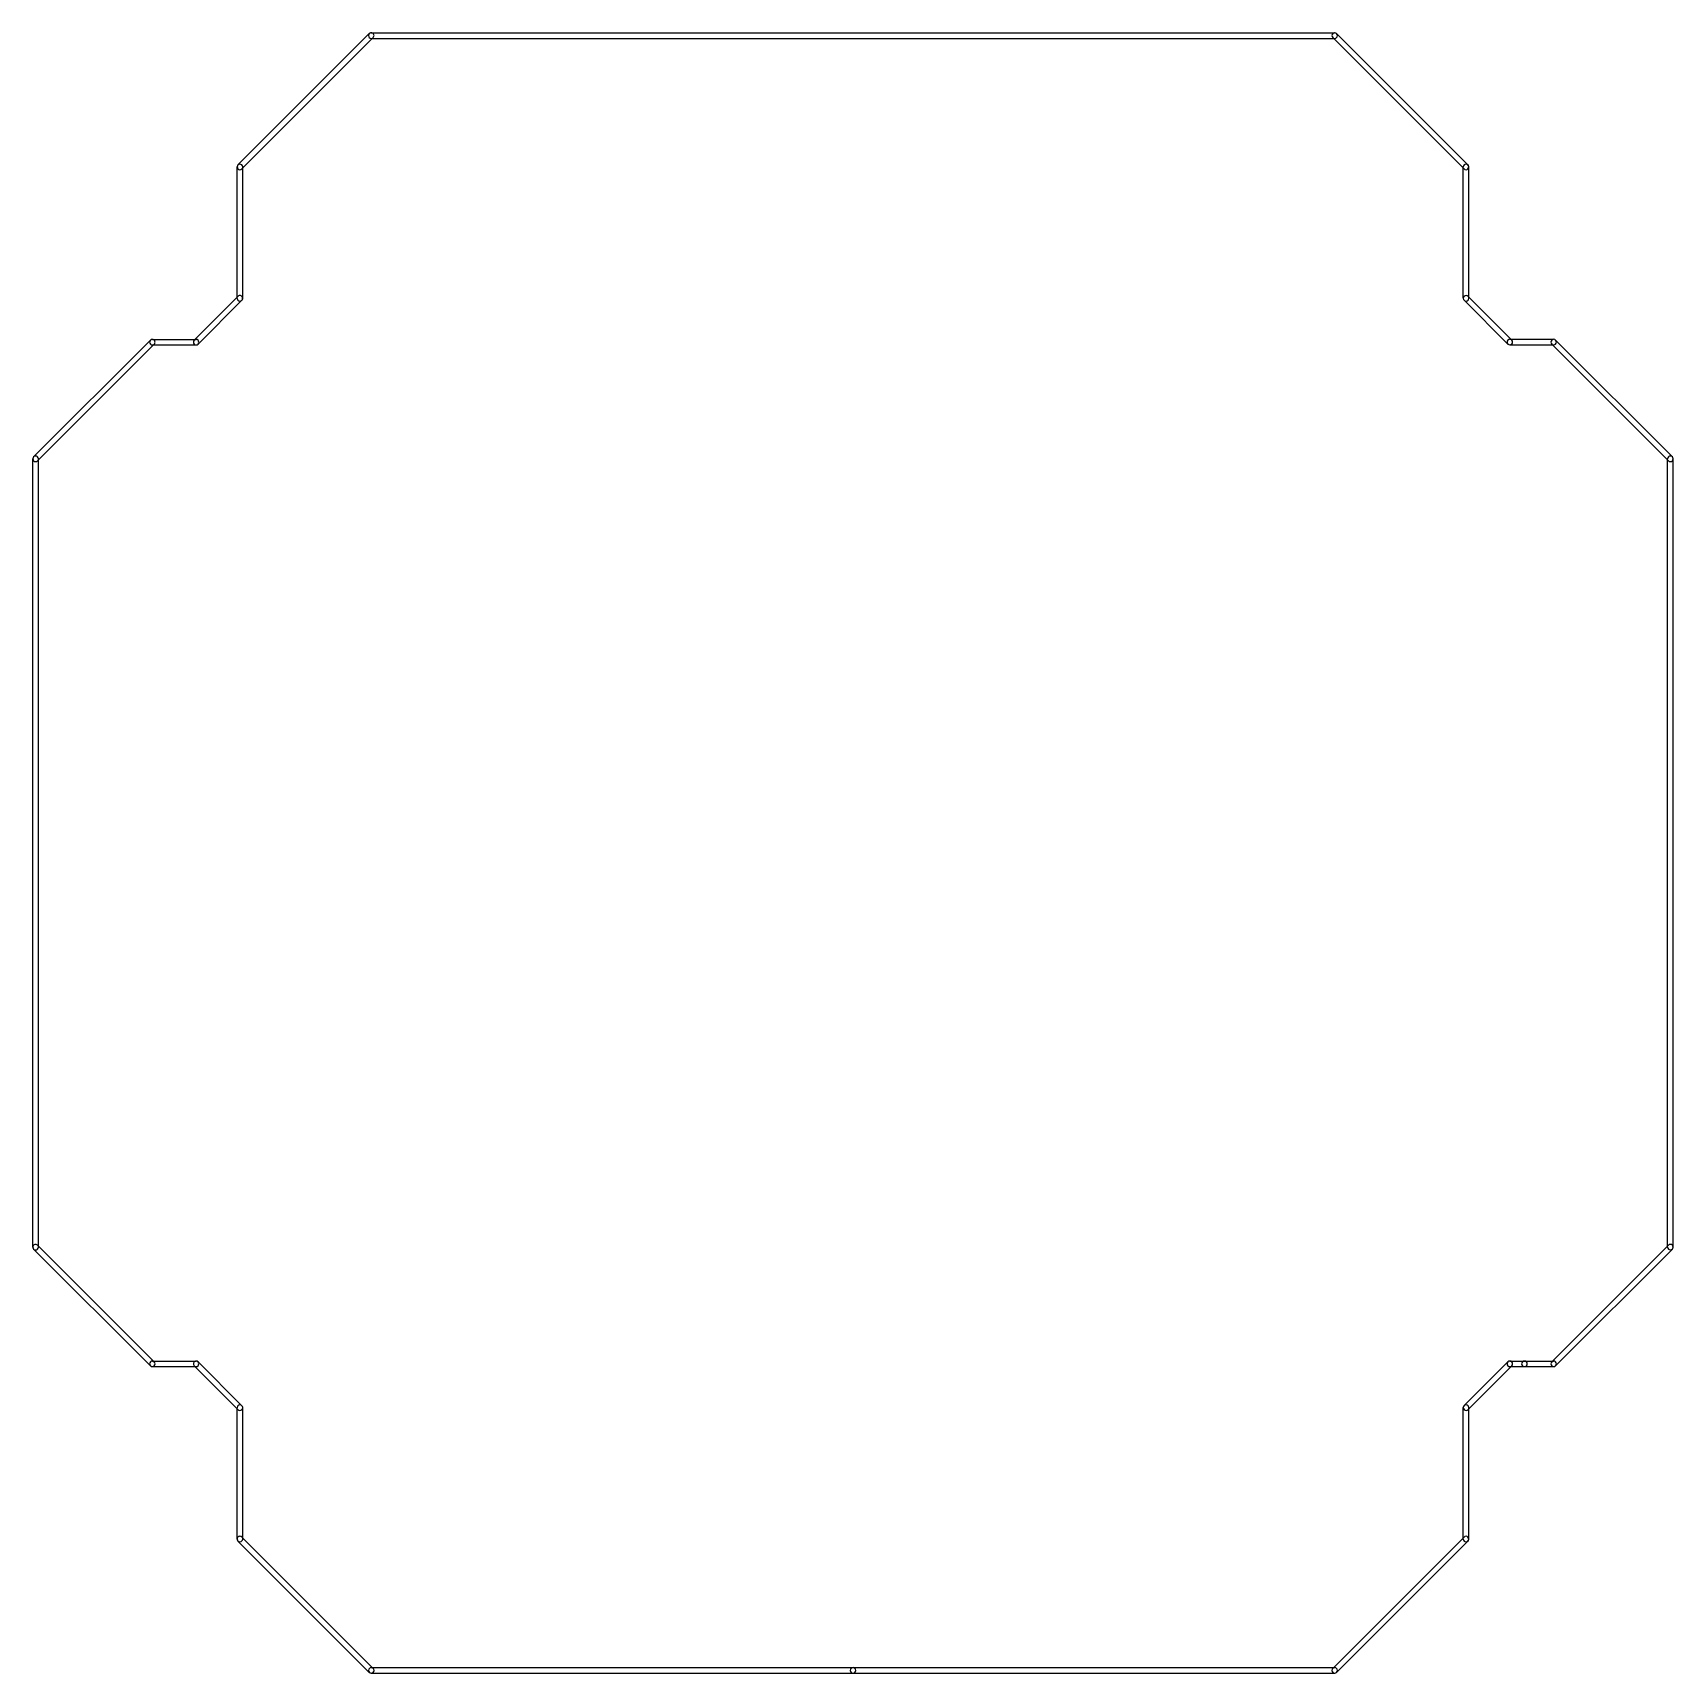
# Model space of a CAD drawing. Extents: x 34571 to 78815, y 19603 to 63847.
import ezdxf

# ---------------------------------------------------------------- set-up
doc = ezdxf.new("R2010")
doc.units = 0
doc.layers.add('BLACK', color=1, linetype='CONTINUOUS')

msp = doc.modelspace()

# ---------------------------------------------------------------- linework, layer by layer
at = {"layer": 'BLACK'}
for p, q in [((40104, 60283), (43646, 63825)), ((40210, 60177), (43752, 63719)), ((43700, 63847), (69684, 63847)), ((69632, 63719), (73174, 60177)), ((69738, 63825), (73280, 60283)), ((43700, 63697), (69684, 63697)), ((40082, 56685), (40082, 60229)), ((40232, 56685), (40232, 60229)), ((73153, 56687), (73153, 60229)), ((73303, 56687), (73303, 60229)), ((38923, 55558), (40103, 56738)), ((73175, 56633), (74355, 55453)), ((73281, 56739), (74461, 55559)), ((39029, 55452), (40209, 56632)), ((34593, 52409), (37741, 55557)), ((34699, 52303), (37847, 55451)), ((37795, 55579), (38975, 55579)), ((37795, 55429), (38975, 55429)), ((74409, 55580), (75591, 55580)), ((74409, 55430), (75591, 55430)), ((75538, 55452), (78686, 52304)), ((75644, 55558), (78792, 52410)), ((34571, 31095), (34571, 52355)), ((34721, 31095), (34721, 52355)), ((78665, 31096), (78665, 52356)), ((78815, 31096), (78815, 52356)), ((37741, 27894), (34593, 31042)), ((37847, 28000), (34699, 31148)), ((78686, 31148), (75538, 28000)), ((78792, 31042), (75644, 27894)), ((37795, 28021), (38975, 28021)), ((40104, 26712), (38924, 27892)), ((40210, 26818), (39030, 27998)), ((74355, 27999), (73175, 26819)), ((74461, 27893), (73281, 26713)), ((74409, 28021), (74803, 28021)), ((74803, 28021), (75591, 28021)), ((37795, 27871), (38975, 27871)), ((74409, 27871), (74803, 27871)), ((74803, 27871), (75591, 27871)), ((40083, 23222), (40083, 26764)), ((40233, 23222), (40233, 26764)), ((73153, 23221), (73153, 26765)), ((73303, 23221), (73303, 26765)), ((43647, 19626), (40105, 23168)), ((43753, 19732), (40211, 23274)), ((73174, 23274), (69632, 19732)), ((73280, 23168), (69738, 19626)), ((43701, 19753), (56693, 19753)), ((43701, 19603), (56693, 19603)), ((56693, 19753), (69685, 19753)), ((56693, 19603), (69685, 19603))]:
    msp.add_line(p, q, dxfattribs=at)
for centre, start, end in [((43700, 63772), 90, 270), ((43699, 63772), 315, 495), ((69685, 63772), 45, 225), ((69684, 63772), 270, 450), ((40157, 60229), 360, 540), ((40157, 60230), 135, 315), ((73228, 60229), 360, 540), ((73227, 60230), 225, 405), ((40157, 56685), 180, 360), ((40156, 56685), 315, 495), ((73228, 56686), 45, 225), ((73228, 56687), 180, 360), ((37795, 55504), 90, 270), ((37794, 55504), 315, 495), ((38976, 55505), 135, 315), ((38975, 55504), 270, 450), ((74409, 55505), 90, 270), ((74408, 55506), 225, 405), ((75591, 55505), 45, 225), ((75591, 55505), 270, 450), ((34646, 52355), 360, 540), ((34646, 52356), 135, 315), ((78740, 52356), 360, 540), ((78739, 52357), 225, 405), ((34646, 31095), 405, 585), ((34646, 31095), 180, 360), ((78740, 31096), 180, 360), ((78739, 31095), -45, 135), ((37795, 27946), 90, 270), ((37794, 27947), 225, 405), ((38977, 27945), 405, 585), ((38975, 27946), 270, 450), ((74409, 27946), 90, 270), ((74408, 27946), -45, 135), ((74803, 27946), 90, 270), ((74803, 27946), 270, 450), ((75591, 27947), 135, 315), ((75591, 27946), 270, 450), ((40158, 26764), 360, 540), ((40157, 26765), 225, 405), ((73228, 26765), 360, 540), ((73228, 26766), 135, 315), ((40158, 23221), 405, 585), ((40158, 23222), 180, 360), ((73228, 23221), 180, 360), ((73227, 23221), -45, 135), ((43701, 19678), 90, 270), ((43700, 19679), 225, 405), ((56693, 19678), 90, 270), ((56693, 19678), 270, 450), ((69685, 19679), 135, 315), ((69685, 19678), 270, 450)]:
    msp.add_arc(centre, 75, start, end, dxfattribs=at)

doc.saveas('drawing.dxf')
